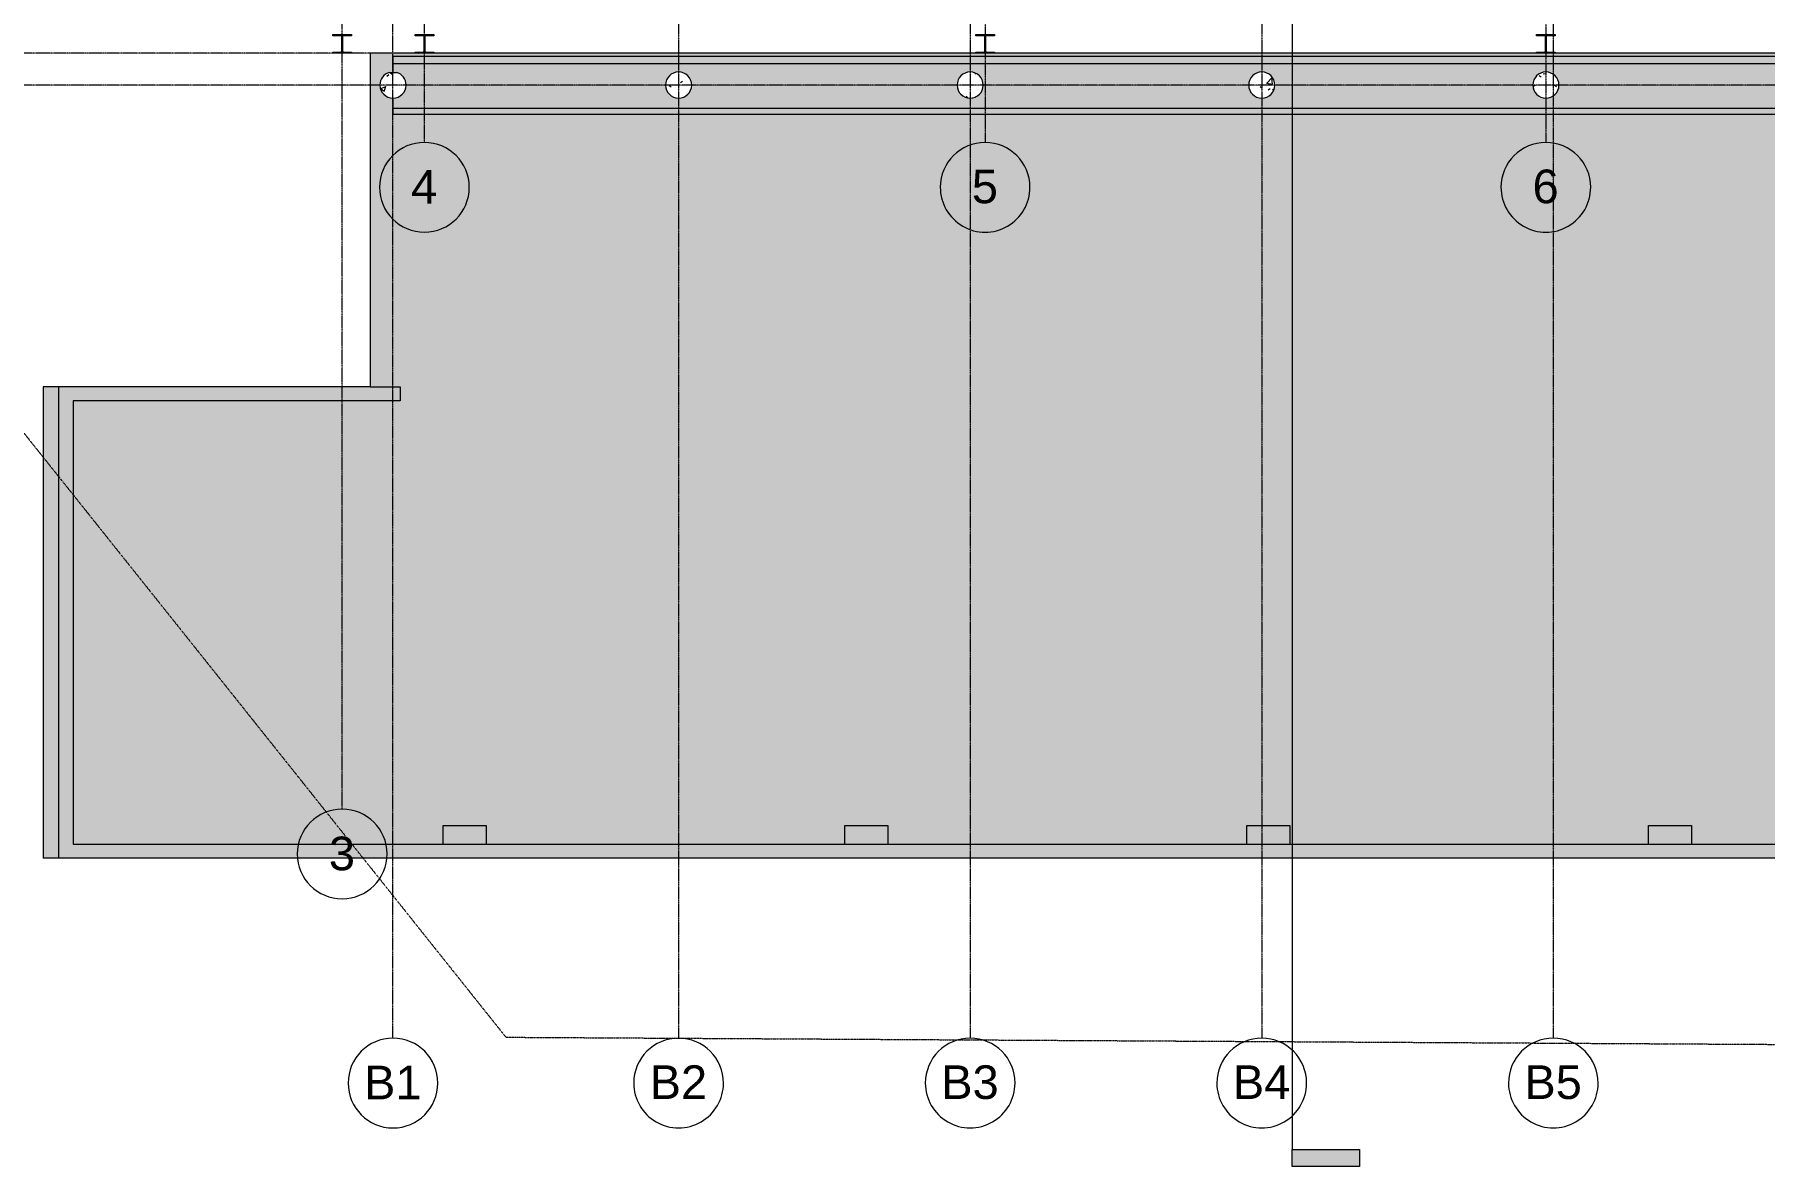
# Model space of a CAD drawing. Header units: inches. Extents: x -4182 to -1315, y 10161 to 12081.
# Drawn here: x -3222 to -2296, y 10222 to 10827 of the extents above; entities that cross this region are included whole.
import ezdxf

# ---------------------------------------------------------------- set-up
doc = ezdxf.new("R2010")
doc.units = ezdxf.units.IN
doc.header["$MEASUREMENT"] = 0
doc.linetypes.add('Double Dash 3_8_', pattern=[1, 0.375, -0.125, 0.125, -0.125, 0.125, -0.125])
doc.linetypes.add('Grid Line 1_2_', pattern=[0.875, 0.5, -0.125, 0.125, -0.125])
for name, color, linetype, lineweight in [('A-ROOF', 132, 'Continuous', 13), ('A-WALL', 113, 'Continuous', 13), ('C-PROP-LINE', 91, 'Double Dash 3_8_', 9), ('G-ANNO-SYMB', 111, 'Continuous', 9), ('S-BEAM', 12, 'Continuous', 13), ('S-COLS', 52, 'Continuous', 13), ('S-GRID', 1, 'Continuous', 9), ('S-GRID-IDEN', 1, 'Continuous', 9)]:
    doc.layers.add(name, color=color, linetype=linetype, lineweight=lineweight)
doc.styles.add('Arial', font='arial.ttf', dxfattribs={"height": 18})
pattern_1 = [(50, (0, 0), (27.5427, -2.40992), [2.88, -31.68]), (355, (0, 0), (-5.327844, 28.884266), [2.304, -25.344]), (100.451, (2.295, -0.2), (22.215316, 26.47393), [2.448, -26.924]), (46.184, (0, 7.68), (40.98187, -6.35642), [4.32, -47.52]), (96.636, (3.415, 7.15), (35.89075, 37.40619), [3.671, -40.386]), (351.184, (0, 7.68), (35.89097, 37.40622), [3.456, -38.016]), (21, (3.84, 5.76), (22.921036, -15.46073), [2.88, -31.68]), (326, (3.84, 5.76), (9.34353, 27.84574), [2.304, -25.344]), (71.451, (5.75, 4.472), (32.26477, 12.38442), [2.448, -26.924]), (37.5, (0, 0), (0.466855, 12.782707), [1.267, -23.77, 1.267, -24.461, -25.44]), (37.5, (0, 0), (0.466855, 12.782707), [-50.765, 1.267, -24.173]), (7.5, (0, 0), (10.10159, 15.14509), [1.267, -13.402, 1.267, -23.194, -9.696]), (7.5, (0, 0), (10.10159, 15.14509), [-39.13, 1.267, -8.429]), (327.5, (-8.563, 0), (20.499161, -0.86578), [1.267, -8.333, 1.267, -28.685, -39.744]), (327.5, (-8.563, 0), (20.499161, -0.86578), [-39.552, 1.267, -38.477]), (317.5, (-12.403, 0), (22.39478, 3.844288), [1.267, -11.213, 1.267, -18.624, -28.224]), (317.5, (-12.403, 0), (22.39478, 3.844288), [-32.371, 1.267, -26.957])]

# ---------------------------------------------------------------- blocks, each defined once
blk = doc.blocks.new('Concrete-Round-Column - 14_-1371888-STRUCTURAL SCHEMATIC  - 1ST FLOOR')
at = {"layer": 'S-COLS', "lineweight": 9}
h = blk.add_hatch(dxfattribs=at)
h.set_pattern_fill('FP_3', color=8, style=0, pattern_type=2)
h.set_pattern_definition([(50, (2877.203, -10800.395), (27.5427, -2.40992), [2.88, -31.68]), (355, (2877.203, -10800.395), (-5.327844, 28.884266), [2.304, -25.344]), (100.451, (2879.498, -10800.596), (22.215316, 26.47393), [2.448, -26.924]), (46.184, (2877.203, -10792.715), (40.98187, -6.35642), [4.32, -47.52]), (96.636, (2880.618, -10793.245), (35.89075, 37.40619), [3.671, -40.386]), (351.184, (2877.203, -10792.715), (35.89097, 37.40622), [3.456, -38.016]), (21, (2881.043, -10794.635), (22.921036, -15.46073), [2.88, -31.68]), (326, (2881.043, -10794.635), (9.34353, 27.84574), [2.304, -25.344]), (71.451, (2882.953, -10795.924), (32.26477, 12.38442), [2.448, -26.924]), (37.5, (2877.203, -10800.395), (0.466855, 12.782707), [1.267, -23.77, 1.267, -24.461, -25.44]), (37.5, (2877.203, -10800.395), (0.466855, 12.782707), [-50.765, 1.267, -24.173]), (7.5, (2877.203, -10800.395), (10.10159, 15.14509), [1.267, -13.402, 1.267, -23.194, -9.696]), (7.5, (2877.203, -10800.395), (10.10159, 15.14509), [-39.13, 1.267, -8.429]), (327.5, (2868.64, -10800.395), (20.499161, -0.86578), [1.267, -8.333, 1.267, -28.685, -39.744]), (327.5, (2868.64, -10800.395), (20.499161, -0.86578), [-39.552, 1.267, -38.477]), (317.5, (2864.8, -10800.395), (22.39478, 3.844288), [1.267, -11.213, 1.267, -18.624, -28.224]), (317.5, (2864.8, -10800.395), (22.39478, 3.844288), [-32.371, 1.267, -26.957])])
h.paths.add_polyline_path([(0, -7), (1.81, -6.76), (3.5, -6.06), (4.95, -4.95), (6.06, -3.5), (6.76, -1.81), (7, 0), (6.76, 1.81), (6.06, 3.5), (4.95, 4.95), (3.5, 6.06), (1.81, 6.76), (0, 7), (-1.81, 6.76), (-3.5, 6.06), (-4.95, 4.95), (-6.06, 3.5), (-6.76, 1.81), (-7, 0), (-6.76, -1.81), (-6.06, -3.5), (-4.95, -4.95), (-3.5, -6.06), (-1.81, -6.76)], flags=0)
for start, end in [(0, 180), (180, 0)]:
    blk.add_arc((0, 0), 7, start, end, dxfattribs=at)
blk = doc.blocks.new('Concrete-Round-Column - 14_-V1-STRUCTURAL SCHEMATIC  - 1ST FLOOR')
at = {"layer": 'S-COLS', "lineweight": 9}
h = blk.add_hatch(dxfattribs=at)
h.set_pattern_fill('FP_4', color=8, style=0, pattern_type=2)
h.set_pattern_definition([(50, (2721.203, -10800.395), (27.5427, -2.40992), [2.88, -31.68]), (355, (2721.203, -10800.395), (-5.327844, 28.884266), [2.304, -25.344]), (100.451, (2723.498, -10800.596), (22.215316, 26.47393), [2.448, -26.924]), (46.184, (2721.203, -10792.715), (40.98187, -6.35642), [4.32, -47.52]), (96.636, (2724.618, -10793.245), (35.89075, 37.40619), [3.671, -40.386]), (351.184, (2721.203, -10792.715), (35.89097, 37.40622), [3.456, -38.016]), (21, (2725.043, -10794.635), (22.921036, -15.46073), [2.88, -31.68]), (326, (2725.043, -10794.635), (9.34353, 27.84574), [2.304, -25.344]), (71.451, (2726.953, -10795.924), (32.26477, 12.38442), [2.448, -26.924]), (37.5, (2721.203, -10800.395), (0.466855, 12.782707), [1.267, -23.77, 1.267, -24.461, -25.44]), (37.5, (2721.203, -10800.395), (0.466855, 12.782707), [-50.765, 1.267, -24.173]), (7.5, (2721.203, -10800.395), (10.10159, 15.14509), [1.267, -13.402, 1.267, -23.194, -9.696]), (7.5, (2721.203, -10800.395), (10.10159, 15.14509), [-39.13, 1.267, -8.429]), (327.5, (2712.64, -10800.395), (20.499161, -0.86578), [1.267, -8.333, 1.267, -28.685, -39.744]), (327.5, (2712.64, -10800.395), (20.499161, -0.86578), [-39.552, 1.267, -38.477]), (317.5, (2708.8, -10800.395), (22.39478, 3.844288), [1.267, -11.213, 1.267, -18.624, -28.224]), (317.5, (2708.8, -10800.395), (22.39478, 3.844288), [-32.371, 1.267, -26.957])])
h.paths.add_polyline_path([(0, -7), (1.81, -6.76), (3.5, -6.06), (4.95, -4.95), (6.06, -3.5), (6.76, -1.81), (7, 0), (6.76, 1.81), (6.06, 3.5), (4.95, 4.95), (3.5, 6.06), (1.81, 6.76), (0, 7), (-1.81, 6.76), (-3.5, 6.06), (-4.95, 4.95), (-6.06, 3.5), (-6.76, 1.81), (-7, 0), (-6.76, -1.81), (-6.06, -3.5), (-4.95, -4.95), (-3.5, -6.06), (-1.81, -6.76)], flags=0)
for start, end in [(0, 180), (180, 0)]:
    blk.add_arc((0, 0), 7, start, end, dxfattribs=at)
blk = doc.blocks.new('Concrete-Round-Column - 14_-V2-STRUCTURAL SCHEMATIC  - 1ST FLOOR')
at = {"layer": 'S-COLS', "lineweight": 9}
h = blk.add_hatch(dxfattribs=at)
h.set_pattern_fill('FP_5', color=8, style=0, pattern_type=2)
h.set_pattern_definition([(50, (2565.203, -10800.395), (27.5427, -2.40992), [2.88, -31.68]), (355, (2565.203, -10800.395), (-5.327844, 28.884266), [2.304, -25.344]), (100.451, (2567.498, -10800.596), (22.215316, 26.47393), [2.448, -26.924]), (46.184, (2565.203, -10792.715), (40.98187, -6.35642), [4.32, -47.52]), (96.636, (2568.618, -10793.245), (35.89075, 37.40619), [3.671, -40.386]), (351.184, (2565.203, -10792.715), (35.89097, 37.40622), [3.456, -38.016]), (21, (2569.043, -10794.635), (22.921036, -15.46073), [2.88, -31.68]), (326, (2569.043, -10794.635), (9.34353, 27.84574), [2.304, -25.344]), (71.451, (2570.953, -10795.924), (32.26477, 12.38442), [2.448, -26.924]), (37.5, (2565.203, -10800.395), (0.466855, 12.782707), [1.267, -23.77, 1.267, -24.461, -25.44]), (37.5, (2565.203, -10800.395), (0.466855, 12.782707), [-50.765, 1.267, -24.173]), (7.5, (2565.203, -10800.395), (10.10159, 15.14509), [1.267, -13.402, 1.267, -23.194, -9.696]), (7.5, (2565.203, -10800.395), (10.10159, 15.14509), [-39.13, 1.267, -8.429]), (327.5, (2556.64, -10800.395), (20.499161, -0.86578), [1.267, -8.333, 1.267, -28.685, -39.744]), (327.5, (2556.64, -10800.395), (20.499161, -0.86578), [-39.552, 1.267, -38.477]), (317.5, (2552.8, -10800.395), (22.39478, 3.844288), [1.267, -11.213, 1.267, -18.624, -28.224]), (317.5, (2552.8, -10800.395), (22.39478, 3.844288), [-32.371, 1.267, -26.957])])
h.paths.add_polyline_path([(0, -7), (1.81, -6.76), (3.5, -6.06), (4.95, -4.95), (6.06, -3.5), (6.76, -1.81), (7, 0), (6.76, 1.81), (6.06, 3.5), (4.95, 4.95), (3.5, 6.06), (1.81, 6.76), (0, 7), (-1.81, 6.76), (-3.5, 6.06), (-4.95, 4.95), (-6.06, 3.5), (-6.76, 1.81), (-7, 0), (-6.76, -1.81), (-6.06, -3.5), (-4.95, -4.95), (-3.5, -6.06), (-1.81, -6.76)], flags=0)
for start, end in [(0, 180), (180, 0)]:
    blk.add_arc((0, 0), 7, start, end, dxfattribs=at)
blk = doc.blocks.new('Concrete-Round-Column - 14_-V3-STRUCTURAL SCHEMATIC  - 1ST FLOOR')
at = {"layer": 'S-COLS', "lineweight": 9}
h = blk.add_hatch(dxfattribs=at)
h.set_pattern_fill('FP_6', color=8, style=0, pattern_type=2)
h.set_pattern_definition([(50, (2413.203, -10800.395), (27.5427, -2.40992), [2.88, -31.68]), (355, (2413.203, -10800.395), (-5.327844, 28.884266), [2.304, -25.344]), (100.451, (2415.498, -10800.596), (22.215316, 26.47393), [2.448, -26.924]), (46.184, (2413.203, -10792.715), (40.98187, -6.35642), [4.32, -47.52]), (96.636, (2416.618, -10793.245), (35.89075, 37.40619), [3.671, -40.386]), (351.184, (2413.203, -10792.715), (35.89097, 37.40622), [3.456, -38.016]), (21, (2417.043, -10794.635), (22.921036, -15.46073), [2.88, -31.68]), (326, (2417.043, -10794.635), (9.34353, 27.84574), [2.304, -25.344]), (71.451, (2418.953, -10795.924), (32.26477, 12.38442), [2.448, -26.924]), (37.5, (2413.203, -10800.395), (0.466855, 12.782707), [1.267, -23.77, 1.267, -24.461, -25.44]), (37.5, (2413.203, -10800.395), (0.466855, 12.782707), [-50.765, 1.267, -24.173]), (7.5, (2413.203, -10800.395), (10.10159, 15.14509), [1.267, -13.402, 1.267, -23.194, -9.696]), (7.5, (2413.203, -10800.395), (10.10159, 15.14509), [-39.13, 1.267, -8.429]), (327.5, (2404.64, -10800.395), (20.499161, -0.86578), [1.267, -8.333, 1.267, -28.685, -39.744]), (327.5, (2404.64, -10800.395), (20.499161, -0.86578), [-39.552, 1.267, -38.477]), (317.5, (2400.8, -10800.395), (22.39478, 3.844288), [1.267, -11.213, 1.267, -18.624, -28.224]), (317.5, (2400.8, -10800.395), (22.39478, 3.844288), [-32.371, 1.267, -26.957])])
h.paths.add_polyline_path([(0, -7), (1.81, -6.76), (3.5, -6.06), (4.95, -4.95), (6.06, -3.5), (6.76, -1.81), (7, 0), (6.76, 1.81), (6.06, 3.5), (4.95, 4.95), (3.5, 6.06), (1.81, 6.76), (0, 7), (-1.81, 6.76), (-3.5, 6.06), (-4.95, 4.95), (-6.06, 3.5), (-6.76, 1.81), (-7, 0), (-6.76, -1.81), (-6.06, -3.5), (-4.95, -4.95), (-3.5, -6.06), (-1.81, -6.76)], flags=0)
for start, end in [(0, 180), (180, 0)]:
    blk.add_arc((0, 0), 7, start, end, dxfattribs=at)
blk = doc.blocks.new('Conc Beam - Conc Beam-1196117-STRUCTURAL SCHEMATIC  - 1ST FLOOR')
at = {"layer": 'S-BEAM', "lineweight": 9}
h = blk.add_hatch(dxfattribs=at)
h.set_pattern_fill('FP_9', color=8, style=0, pattern_type=2)
h.set_pattern_definition([(44.758, (0, 3279.66), (22.15961, -7.34292), [2.607, -28.678]), (355.836, (0, 3279.66), (-6.83797, 24.14325), [2.301, -25.314]), (102.5, (2.295, 3279.493), (21.4594, 25.43559), [2.051, -22.565]), (40.931, (0, 3286.05), (32.37163, -12.75546), [3.959, -43.548]), (97.959, (3.415, 3285.61), (35.42267, 34.47486), [3.064, -33.703]), (352.647, (0, 3286.05), (31.95207, 31.63183), [3.443, -37.878]), (17.713, (3.84, 3284.453), (18.38908, -14.311616), [2.823, -31.048]), (330.698, (3.84, 3284.453), (1.93451, 27.326606), [2.19, -24.094]), (68.037, (5.75, 3283.38), (30.08975, 4.91166), [2.082, -22.9]), (32.556, (0, 3279.66), (3.090443, 12.311615), [1.193, -22.373, 1.193, -23.024, -23.946]), (32.556, (0, 3279.66), (3.090443, 12.311615), [-47.783, 1.193, -22.753]), (6.251, (0, 3279.66), (11.189413, 12.720984), [1.264, -13.366, 1.264, -23.133, -9.671]), (6.251, (0, 3279.66), (11.189413, 12.720984), [-39.027, 1.264, -8.407]), (332.073, (-8.563, 3279.66), (17.844608, 0.68649), [1.21, -7.954, 1.21, -27.381, -37.938]), (332.073, (-8.563, 3279.66), (17.844608, 0.68649), [-37.754, 1.21, -36.728]), (322.677, (-12.403, 3279.66), (17.67092, 6.79927), [1.175, -10.396, 1.175, -17.267, -26.167]), (322.677, (-12.403, 3279.66), (17.67092, 6.79927), [-30.012, 1.175, -24.992])])
h.paths.add_polyline_path([(-1946.2, 10811.9), (-1946.2, 10815.9), (-3030.02, 10815.9), (-3030.02, 10811.9), (-1950.16, 10811.9)], flags=0)
h = blk.add_hatch(dxfattribs=at)
h.set_pattern_fill('FP_2', color=8, style=0, pattern_type=2)
h.set_pattern_definition(pattern_1)
h.paths.add_polyline_path([(-2117.39, 10787.9), (-1946.2, 10787.9), (-1946.2, 10794.57), (-1947.34, 10795.45), (-1948.45, 10796.9), (-1949.15, 10798.58), (-1949.39, 10800.4), (-1949.15, 10802.21), (-1948.45, 10803.9), (-1947.34, 10805.35), (-1946.2, 10806.22), (-1946.2, 10811.9), (-3030.02, 10811.9), (-3030.02, 10807.15), (-3028.16, 10807.15), (-3026.49, 10806.44), (-3025.05, 10805.33), (-3023.94, 10803.88), (-3023.25, 10802.2), (-3023.02, 10800.4), (-3023.25, 10798.58), (-3023.95, 10796.9), (-3025.07, 10795.45), (-3026.52, 10794.33), (-3028.2, 10793.63), (-3030.02, 10793.4), (-3030.02, 10787.9), (-2201.01, 10787.9)], flags=0)
h.paths.add_polyline_path([(-2721.2, 10793.4), (-2723.01, 10793.63), (-2724.7, 10794.33), (-2726.15, 10795.45), (-2727.27, 10796.9), (-2727.96, 10798.58), (-2728.2, 10800.4), (-2727.96, 10802.21), (-2727.27, 10803.9), (-2726.15, 10805.35), (-2724.7, 10806.46), (-2723.01, 10807.16), (-2721.2, 10807.4), (-2719.39, 10807.16), (-2717.7, 10806.46), (-2716.25, 10805.35), (-2715.14, 10803.9), (-2714.44, 10802.21), (-2714.2, 10800.4), (-2714.44, 10798.58), (-2715.14, 10796.9), (-2716.25, 10795.45), (-2717.7, 10794.33), (-2719.39, 10793.63)], flags=0)
h.paths.add_polyline_path([(-2413.2, 10793.4), (-2415.01, 10793.63), (-2416.7, 10794.33), (-2418.15, 10795.45), (-2419.27, 10796.9), (-2419.96, 10798.58), (-2420.2, 10800.4), (-2419.96, 10802.21), (-2419.27, 10803.9), (-2418.15, 10805.35), (-2416.7, 10806.46), (-2415.01, 10807.16), (-2413.2, 10807.4), (-2411.39, 10807.16), (-2409.7, 10806.46), (-2408.25, 10805.35), (-2407.14, 10803.9), (-2406.44, 10802.21), (-2406.2, 10800.4), (-2406.44, 10798.58), (-2407.14, 10796.9), (-2408.25, 10795.45), (-2409.7, 10794.33), (-2411.39, 10793.63)], flags=0)
h.paths.add_polyline_path([(-2097.2, 10793.4), (-2099.01, 10793.63), (-2100.7, 10794.33), (-2102.15, 10795.45), (-2103.27, 10796.9), (-2103.96, 10798.58), (-2104.2, 10800.4), (-2103.96, 10802.21), (-2103.27, 10803.9), (-2102.15, 10805.35), (-2100.7, 10806.46), (-2099.01, 10807.16), (-2097.2, 10807.4), (-2095.39, 10807.16), (-2093.7, 10806.46), (-2092.25, 10805.35), (-2091.14, 10803.9), (-2090.44, 10802.21), (-2090.2, 10800.4), (-2090.44, 10798.58), (-2091.14, 10796.9), (-2092.25, 10795.45), (-2093.7, 10794.33), (-2095.39, 10793.63)], flags=0)
h.paths.add_polyline_path([(-2565.2, 10793.4), (-2567.01, 10793.63), (-2568.7, 10794.33), (-2570.15, 10795.45), (-2571.27, 10796.9), (-2571.96, 10798.58), (-2572.2, 10800.4), (-2571.96, 10802.21), (-2571.27, 10803.9), (-2570.15, 10805.35), (-2568.7, 10806.46), (-2567.01, 10807.16), (-2565.2, 10807.4), (-2563.39, 10807.16), (-2561.7, 10806.46), (-2560.25, 10805.35), (-2559.14, 10803.9), (-2558.44, 10802.21), (-2558.2, 10800.4), (-2558.44, 10798.58), (-2559.14, 10796.9), (-2560.25, 10795.45), (-2561.7, 10794.33), (-2563.39, 10793.63)], flags=0)
h.paths.add_polyline_path([(-2877.2, 10793.4), (-2879.01, 10793.63), (-2880.7, 10794.33), (-2882.15, 10795.45), (-2883.27, 10796.9), (-2883.96, 10798.58), (-2884.2, 10800.4), (-2883.96, 10802.21), (-2883.27, 10803.9), (-2882.15, 10805.35), (-2880.7, 10806.46), (-2879.01, 10807.16), (-2877.2, 10807.4), (-2875.39, 10807.16), (-2873.7, 10806.46), (-2872.25, 10805.35), (-2871.14, 10803.9), (-2870.44, 10802.21), (-2870.2, 10800.4), (-2870.44, 10798.58), (-2871.14, 10796.9), (-2872.25, 10795.45), (-2873.7, 10794.33), (-2875.39, 10793.63)], flags=0)
h.paths.add_polyline_path([(-2253.2, 10793.4), (-2255.01, 10793.63), (-2256.7, 10794.33), (-2258.15, 10795.45), (-2259.27, 10796.9), (-2259.96, 10798.58), (-2260.2, 10800.4), (-2259.96, 10802.21), (-2259.27, 10803.9), (-2258.15, 10805.35), (-2256.7, 10806.46), (-2255.01, 10807.16), (-2253.2, 10807.4), (-2251.39, 10807.16), (-2249.7, 10806.46), (-2248.25, 10805.35), (-2247.14, 10803.9), (-2246.44, 10802.21), (-2246.2, 10800.4), (-2246.44, 10798.58), (-2247.14, 10796.9), (-2248.25, 10795.45), (-2249.7, 10794.33), (-2251.39, 10793.63)], flags=0)
h = blk.add_hatch(dxfattribs=at)
h.set_pattern_fill('FP_10', color=8, style=0, pattern_type=2)
h.set_pattern_definition([(44.758, (0, 3366.43), (22.15961, -7.34292), [2.607, -28.678]), (355.836, (0, 3366.43), (-6.83797, 24.14325), [2.301, -25.314]), (102.5, (2.295, 3366.262), (21.4594, 25.43559), [2.051, -22.565]), (40.931, (0, 3372.82), (32.37163, -12.75546), [3.959, -43.548]), (97.959, (3.415, 3372.38), (35.42267, 34.47486), [3.064, -33.703]), (352.647, (0, 3372.82), (31.95207, 31.63183), [3.443, -37.878]), (17.713, (3.84, 3371.222), (18.38908, -14.311616), [2.823, -31.048]), (330.698, (3.84, 3371.222), (1.93451, 27.326606), [2.19, -24.094]), (68.037, (5.75, 3370.15), (30.08975, 4.91166), [2.082, -22.9]), (32.556, (0, 3366.429), (3.090443, 12.311615), [1.193, -22.373, 1.193, -23.024, -23.946]), (32.556, (0, 3366.429), (3.090443, 12.311615), [-47.783, 1.193, -22.753]), (6.251, (0, 3366.429), (11.189413, 12.720984), [1.264, -13.366, 1.264, -23.133, -9.671]), (6.251, (0, 3366.429), (11.189413, 12.720984), [-39.027, 1.264, -8.407]), (332.073, (-8.563, 3366.429), (17.844608, 0.68649), [1.21, -7.954, 1.21, -27.381, -37.938]), (332.073, (-8.563, 3366.429), (17.844608, 0.68649), [-37.754, 1.21, -36.728]), (322.677, (-12.403, 3366.429), (17.67092, 6.79927), [1.175, -10.396, 1.175, -17.267, -26.167]), (322.677, (-12.403, 3366.429), (17.67092, 6.79927), [-30.012, 1.175, -24.992])])
h.paths.add_polyline_path([(-3030.02, 10784.9), (-1946.2, 10784.9), (-1946.2, 10787.9), (-3030.02, 10787.9), (-3030.02, 10784.99)], flags=0)
for p, q in [((-3030.02, 10815.9), (-3030.02, 10811.9)), ((-3030.02, 10815.9), (-1946.2, 10815.9)), ((-3030.02, 10811.9), (-3030.02, 10807.15)), ((-3030.02, 10811.9), (-1946.2, 10811.9)), ((-1946.2, 10815.9), (-1943.16, 10815.9)), ((-1946.2, 10811.9), (-1943.16, 10811.9)), ((-1943.16, 10811.9), (-1943.16, 10815.9)), ((-1943.16, 10807.29), (-1943.16, 10811.9)), ((-3030.02, 10793.4), (-3030.02, 10787.9)), ((-1943.16, 10788.46), (-1943.16, 10793.5)), ((-3030.02, 10787.9), (-3030.02, 10784.9)), ((-1946.2, 10787.9), (-3030.02, 10787.9)), ((-3030.02, 10784.9), (-1946.2, 10784.9)), ((-1943.16, 10787.9), (-1946.2, 10787.9)), ((-1946.2, 10784.9), (-1943.16, 10784.9)), ((-1943.16, 10787.9), (-1943.16, 10788.46)), ((-1943.16, 10784.9), (-1943.16, 10787.9))]:
    blk.add_line(p, q, dxfattribs=at)
blk = doc.blocks.new('W-Wide Flange-Column - W10X49-V17-STRUCTURAL SCHEMATIC  - 1ST FLOOR')
at = {"layer": 'S-COLS', "lineweight": 9}
h = blk.add_hatch(dxfattribs=at)
h.set_pattern_fill('FP_14', color=256, style=0, pattern_type=2)
h.set_pattern_definition([(45, (3057.203, -10822.386), (-9.503515, 9.503515), []), (45, (3057.203, -10807.986), (-9.503515, 9.503515), [])])
h.paths.add_polyline_path([(-0.87, -4.99), (5, -4.99), (5, -4.43), (0.86, -4.43), (0.37, -4.23), (0.17, -3.74), (0.17, 3.74), (0.37, 4.23), (0.86, 4.43), (5, 4.43), (5, 4.99), (-5, 4.99), (-5, 4.43), (-0.86, 4.43), (-0.37, 4.23), (-0.17, 3.74), (-0.17, -3.74), (-0.37, -4.23), (-0.87, -4.43), (-5, -4.43), (-5, -4.99), (-3.24, -4.99)], flags=0)
for p, q in [((-5, 4.99), (5, 4.99)), ((-5, 4.43), (-5, 4.99)), ((-0.86, 4.43), (-5, 4.43)), ((-0.17, -3.74), (-0.17, 3.74)), ((0.17, 3.74), (0.17, -3.74)), ((5, 4.43), (0.86, 4.43)), ((5, 4.99), (5, 4.43)), ((-5, -4.99), (-5, -4.43)), ((-5, -4.43), (-0.86, -4.43)), ((5, -4.99), (-5, -4.99)), ((0.86, -4.43), (5, -4.43)), ((5, -4.43), (5, -4.99))]:
    blk.add_line(p, q, dxfattribs=at)
for centre, start, end in [((-0.86, 3.74), 360, 90), ((0.86, 3.74), 90, 180), ((-0.86, -3.74), 270, 0), ((0.86, -3.74), 180, 270)]:
    blk.add_arc(centre, 0.691, start, end, dxfattribs=at)
blk = doc.blocks.new('W-Wide Flange-Column - W10X49-V20-STRUCTURAL SCHEMATIC  - 1ST FLOOR')
at = {"layer": 'S-COLS', "lineweight": 9}
h = blk.add_hatch(dxfattribs=at)
h.set_pattern_fill('FP_19', color=256, style=0, pattern_type=2)
h.set_pattern_definition([(45, (2713.203, -10822.386), (-9.503515, 9.503515), []), (45, (2713.203, -10807.986), (-9.503515, 9.503515), [])])
h.paths.add_polyline_path([(5, -4.99), (5, -4.43), (0.86, -4.43), (0.37, -4.23), (0.17, -3.74), (0.17, 3.74), (0.37, 4.23), (0.86, 4.43), (5, 4.43), (5, 4.99), (-5, 4.99), (-5, 4.43), (-0.86, 4.43), (-0.37, 4.23), (-0.17, 3.74), (-0.17, -3.74), (-0.37, -4.23), (-0.86, -4.43), (-5, -4.43), (-5, -4.99)], flags=0)
for p, q in [((-5, 4.99), (5, 4.99)), ((-5, 4.43), (-5, 4.99)), ((-0.86, 4.43), (-5, 4.43)), ((-0.17, -3.74), (-0.17, 3.74)), ((0.17, 3.74), (0.17, -3.74)), ((5, 4.43), (0.86, 4.43)), ((5, 4.99), (5, 4.43)), ((-5, -4.99), (-5, -4.43)), ((-5, -4.43), (-0.86, -4.43)), ((5, -4.99), (-5, -4.99)), ((0.86, -4.43), (5, -4.43)), ((5, -4.43), (5, -4.99))]:
    blk.add_line(p, q, dxfattribs=at)
for centre, start, end in [((-0.86, 3.74), 360, 90), ((0.86, 3.74), 90, 180), ((-0.86, -3.74), 270, 0), ((0.86, -3.74), 180, 270)]:
    blk.add_arc(centre, 0.691, start, end, dxfattribs=at)
blk = doc.blocks.new('W-Wide Flange-Column - W10X49-V21-STRUCTURAL SCHEMATIC  - 1ST FLOOR')
at = {"layer": 'S-COLS', "lineweight": 9}
h = blk.add_hatch(dxfattribs=at)
h.set_pattern_fill('FP_21', color=256, style=0, pattern_type=2)
h.set_pattern_definition([(45, (2413.203, -10822.386), (-9.503515, 9.503515), []), (45, (2413.203, -10807.986), (-9.503515, 9.503515), [])])
h.paths.add_polyline_path([(3.24, -4.99), (5, -4.99), (5, -4.43), (0.86, -4.43), (0.37, -4.23), (0.17, -3.74), (0.17, 3.74), (0.37, 4.23), (0.86, 4.43), (5, 4.43), (5, 4.99), (-5, 4.99), (-5, 4.43), (-0.86, 4.43), (-0.37, 4.23), (-0.17, 3.74), (-0.17, -3.74), (-0.37, -4.23), (-0.86, -4.43), (-5, -4.43), (-5, -4.99), (3.15, -4.99)], flags=0)
for p, q in [((-5, 4.99), (5, 4.99)), ((-5, 4.43), (-5, 4.99)), ((-0.86, 4.43), (-5, 4.43)), ((-0.17, -3.74), (-0.17, 3.74)), ((0.17, 3.74), (0.17, -3.74)), ((5, 4.43), (0.86, 4.43)), ((5, 4.99), (5, 4.43)), ((-5, -4.99), (-5, -4.43)), ((-5, -4.43), (-0.86, -4.43)), ((5, -4.99), (-5, -4.99)), ((0.86, -4.43), (5, -4.43)), ((5, -4.43), (5, -4.99))]:
    blk.add_line(p, q, dxfattribs=at)
for centre, start, end in [((-0.86, 3.74), 360, 90), ((0.86, 3.74), 90, 180), ((-0.86, -3.74), 270, 0), ((0.86, -3.74), 180, 270)]:
    blk.add_arc(centre, 0.691, start, end, dxfattribs=at)
blk = doc.blocks.new('W-Wide Flange-Column - W10X49-V31-STRUCTURAL SCHEMATIC  - 1ST FLOOR')
at = {"layer": 'S-COLS', "lineweight": 9}
h = blk.add_hatch(dxfattribs=at)
h.set_pattern_fill('FP_29', color=256, style=0, pattern_type=2)
h.set_pattern_definition([(45, (3013.203, -10822.386), (-9.503515, 9.503515), []), (45, (3013.203, -10807.986), (-9.503515, 9.503515), [])])
h.paths.add_polyline_path([(5, -4.99), (5, -4.43), (0.86, -4.43), (0.37, -4.23), (0.17, -3.74), (0.17, 3.74), (0.37, 4.23), (0.86, 4.43), (5, 4.43), (5, 4.99), (-5, 4.99), (-5, 4.43), (-0.86, 4.43), (-0.37, 4.23), (-0.17, 3.74), (-0.17, -3.74), (-0.37, -4.23), (-0.86, -4.43), (-5, -4.43), (-5, -4.99), (-3.07, -4.99)], flags=0)
for p, q in [((-5, 4.99), (5, 4.99)), ((-5, 4.43), (-5, 4.99)), ((-0.86, 4.43), (-5, 4.43)), ((-0.17, -3.74), (-0.17, 3.74)), ((0.17, 3.74), (0.17, -3.74)), ((5, 4.43), (0.86, 4.43)), ((5, 4.99), (5, 4.43)), ((-5, -4.99), (-5, -4.43)), ((-5, -4.43), (-0.86, -4.43)), ((5, -4.99), (-5, -4.99)), ((0.86, -4.43), (5, -4.43)), ((5, -4.43), (5, -4.99))]:
    blk.add_line(p, q, dxfattribs=at)
for centre, start, end in [((-0.86, 3.74), 360, 90), ((0.86, 3.74), 90, 180), ((-0.86, -3.74), 270, 0), ((0.86, -3.74), 180, 270)]:
    blk.add_arc(centre, 0.691, start, end, dxfattribs=at)
blk = doc.blocks.new('Family - ___-1442676-STRUCTURAL SCHEMATIC  - 1ST FLOOR')
at = {"layer": 'C-PROP-LINE'}
for p, q in [((-4124.19, 11738), (-2969.59, 10291.07)), ((-2969.59, 10291.07), (-1448.46, 10282.5))]:
    blk.add_line(p, q, dxfattribs=at)
blk = doc.blocks.new('Grid - Grid Head - Circle-50561-STRUCTURAL SCHEMATIC  - 1ST FLOOR')
at = {"layer": 'S-GRID-IDEN'}
for start, end in [(360, 180), (180, 360)]:
    blk.add_arc((0, 0), 0.25, start, end, dxfattribs=at)
blk = doc.blocks.new('Section - 3_32_ x 3_8_-54337-STRUCTURAL SCHEMATIC  - 1ST FLOOR')
at = {"layer": 'G-ANNO-SYMB'}
blk.add_hatch(color=256, dxfattribs=at).paths.add_polyline_path([(0, 0.375), (0, 0), (-0.09375, 0), (-0.09375, 0.375)], flags=0)
for p, q in [((0, 0.375), (-0.09375, 0.375)), ((-0.09375, 0.375), (-0.09375, 0)), ((0, 0), (0, 0.375)), ((-0.09375, 0), (0, 0))]:
    blk.add_line(p, q, dxfattribs=at)

msp = doc.modelspace()

# ---------------------------------------------------------------- hatches: boundary and pattern name
at = {"layer": 'A-ROOF', "transparency": 33554534}
for color, points in [(256, [(-3037.1736, 10800.39539), (-3037.01575, 10800.39539), (-3036.7795, 10802.19865), (-3036.07793, 10803.89167), (-3034.9655, 10805.34088), (-3033.54609, 10806.43995), (-3031.82749, 10807.14539), (-3030.01575, 10807.14539), (-3030.01575, 10815.89539), (-1946.20325, 10815.89539), (-1946.20325, 10817.39539), (-3042.20325, 10817.39539), (-3042.20325, 10800.39539)]), (7, [(-3208.82825, 10386.77039), (-3201.20325, 10394.39539), (-3201.20325, 10631.39539), (-3208.82825, 10639.02039), (-3208.82825, 10394.39539)])]:
    msp.add_hatch(color=color, dxfattribs=at).paths.add_polyline_path(points, flags=0)
h = msp.add_hatch(color=7, dxfattribs=at)
h.paths.add_polyline_path([(-3217.20325, 10386.77039), (-3208.82825, 10386.77039), (-3208.82825, 10639.02039), (-3217.20325, 10639.02039), (-3217.20325, 10394.39539)], flags=0)
h.paths.add_polyline_path([(-2788.20325, 10394.39539), (-2788.20325, 10404.39539), (-2765.20325, 10404.39539), (-2765.20325, 10394.39539), (-2573.20325, 10394.39539), (-2573.20325, 10404.39539), (-2550.20325, 10404.39539), (-2550.20325, 10394.39539), (-2358.20325, 10394.39539), (-2358.20325, 10404.39539), (-2335.20325, 10404.39539), (-2335.20325, 10394.39539), (-2143.20325, 10394.39539), (-2143.20325, 10404.39539), (-2120.20325, 10404.39539), (-2120.20325, 10394.39539), (-1946.20325, 10394.39539), (-1946.20325, 10784.89539), (-3030.01575, 10784.89539), (-3030.01575, 10793.39539), (-3031.8698, 10793.65144), (-3033.51575, 10794.33321), (-3034.98407, 10795.46984), (-3036.07793, 10796.89539), (-3036.77723, 10798.58366), (-3037.01575, 10800.39539), (-3042.20325, 10800.39539), (-3042.20325, 10639.02039), (-3026.20325, 10639.02039), (-3026.20325, 10631.39539), (-3201.20325, 10631.39539), (-3201.20325, 10394.39539), (-3003.20325, 10394.39539), (-3003.20325, 10404.39539), (-2980.20325, 10404.39539), (-2980.20325, 10394.39539)], flags=0)
h = msp.add_hatch(color=7, dxfattribs=at)
h.paths.add_polyline_path([(-3208.82825, 10386.77039), (-1938.57825, 10386.77039), (-1938.57825, 10705.64539), (-1946.20325, 10705.64539), (-1946.20325, 10394.39539), (-2120.20325, 10394.39539), (-2120.20325, 10404.39539), (-2143.20325, 10404.39539), (-2143.20325, 10394.39539), (-2335.20325, 10394.39539), (-2335.20325, 10404.39539), (-2358.20325, 10404.39539), (-2358.20325, 10394.39539), (-2550.20325, 10394.39539), (-2550.20325, 10404.39539), (-2573.20325, 10404.39539), (-2573.20325, 10394.39539), (-2765.20325, 10394.39539), (-2765.20325, 10404.39539), (-2788.20325, 10404.39539), (-2788.20325, 10394.39539), (-2980.20325, 10394.39539), (-2980.20325, 10404.39539), (-3003.20325, 10404.39539), (-3003.20325, 10394.39539), (-3201.20325, 10394.39539), (-3201.42698, 10394.17166)], flags=0)
h.paths.add_polyline_path([(-3047.0095, 10631.39539), (-3026.20325, 10631.39539), (-3026.20325, 10639.02039), (-3208.82825, 10639.02039), (-3201.20325, 10631.39539)], flags=0)
h.paths.add_polyline_path([(-1943.1585, 10751.64539), (-1938.57825, 10751.64539), (-1938.57825, 10788.45789), (-1943.1585, 10788.45789), (-1943.1585, 10784.89539), (-1946.20325, 10784.89539), (-1946.20325, 10751.64539)], flags=0)
at = {"layer": 'S-COLS', "lineweight": 9}
h = msp.add_hatch(dxfattribs=at)
h.set_pattern_fill('FP_2', color=8, style=0, pattern_type=2)
h.set_pattern_definition(pattern_1)
h.paths.add_polyline_path([(-3030.01575, 10793.39539), (-3028.1617, 10793.65144), (-3026.51575, 10794.33321), (-3025.04744, 10795.46984), (-3023.95358, 10796.89539), (-3023.25427, 10798.58366), (-3023.01575, 10800.39539), (-3023.25201, 10802.19865), (-3023.95358, 10803.89167), (-3025.04744, 10805.3265), (-3026.48542, 10806.43995), (-3028.1617, 10807.14539), (-3031.8698, 10807.14539), (-3033.54609, 10806.43995), (-3034.98407, 10805.3265), (-3036.08668, 10803.88019), (-3036.7795, 10802.19865), (-3037.01575, 10800.39539), (-3036.77723, 10798.58366), (-3036.07793, 10796.89539), (-3034.9655, 10795.44564), (-3033.51575, 10794.33321), (-3031.82749, 10793.63391)], flags=0)

# ---------------------------------------------------------------- linework, layer by layer
at = {"layer": 'A-ROOF', "lineweight": 9}
for p, q in [((-3042.20325, 10817.39539), (-3042.20325, 10639.02039)), ((-1938.57825, 10817.39539), (-3042.20325, 10817.39539)), ((-3037.01575, 10800.39539), (-3042.20325, 10800.39539)), ((-3217.20325, 10639.02039), (-3217.20325, 10386.77039)), ((-3042.20325, 10639.02039), (-3217.20325, 10639.02039)), ((-3208.82825, 10386.77039), (-3217.20325, 10386.77039))]:
    msp.add_line(p, q, dxfattribs=at)
at = {"layer": 'A-WALL', "lineweight": 9}
for p, q in [((-3208.82825, 10386.77039), (-3208.82825, 10639.02039)), ((-3042.20325, 10639.02039), (-3026.20325, 10639.02039)), ((-3026.20325, 10639.02039), (-3026.20325, 10631.39539)), ((-3201.20325, 10631.39539), (-3201.20325, 10394.39539)), ((-3026.20325, 10631.39539), (-3201.20325, 10631.39539)), ((-3003.20325, 10394.39539), (-3003.20325, 10404.39539)), ((-3003.20325, 10404.39539), (-2980.20325, 10404.39539)), ((-2980.20325, 10404.39539), (-2980.20325, 10394.39539)), ((-2788.20325, 10394.39539), (-2788.20325, 10404.39539)), ((-2788.20325, 10404.39539), (-2765.20325, 10404.39539)), ((-2765.20325, 10404.39539), (-2765.20325, 10394.39539)), ((-2573.20325, 10394.39539), (-2573.20325, 10404.39539)), ((-2573.20325, 10404.39539), (-2550.20325, 10404.39539)), ((-2550.20325, 10404.39539), (-2550.20325, 10394.39539)), ((-2358.20325, 10394.39539), (-2358.20325, 10404.39539)), ((-2358.20325, 10404.39539), (-2335.20325, 10404.39539)), ((-2335.20325, 10404.39539), (-2335.20325, 10394.39539)), ((-3201.20325, 10394.39539), (-1946.20325, 10394.39539)), ((-1938.57825, 10386.77039), (-3208.82825, 10386.77039))]:
    msp.add_line(p, q, dxfattribs=at)
at = {"layer": 'G-ANNO-SYMB'}
msp.add_line((-2548.89173, 11973.15481), (-2548.89173, 10230.97392), dxfattribs=at)
at = {"layer": 'S-COLS', "lineweight": 9}
msp.add_line((-3031.8698, 10807.14539), (-3028.1617, 10807.14539), dxfattribs=at)
for start, end in [(105.35888558, 180), (0, 74.64111442), (180, 0)]:
    msp.add_arc((-3030.01575, 10800.39539), 7, start, end, dxfattribs=at)
at = {"layer": 'S-GRID', "linetype": 'Grid Line 1_2_'}
for p, q in [((-2713.20325, 11973.42375), (-2713.20325, 10769.69706)), ((-2413.20325, 11973.42375), (-2413.20325, 10769.69706)), ((-3057.20325, 10413.09146), (-3057.20325, 11916.7122)), ((-3013.20325, 10769.69706), (-3013.20325, 11888.03697)), ((-3030.01575, 10290.55287), (-3030.01575, 10889.35479)), ((-2877.20325, 10889.35479), (-2877.20325, 10290.55287)), ((-2721.20325, 10889.35479), (-2721.20325, 10290.55287)), ((-2565.20325, 10889.35479), (-2565.20325, 10290.55287)), ((-2409.20325, 10889.35479), (-2409.20325, 10290.55287)), ((-1362.80331, 10817.39539), (-3750.49332, 10817.39539)), ((-1362.80331, 10800.39539), (-3886.22241, 10800.39539))]:
    msp.add_line(p, q, dxfattribs=at)

# ---------------------------------------------------------------- block references
at = {"layer": 'C-PROP-LINE'}
msp.add_blockref('Family - ___-1442676-STRUCTURAL SCHEMATIC  - 1ST FLOOR', (0, 0), dxfattribs=at)
at = {"layer": 'G-ANNO-SYMB', "extrusion": (0, 0, -1), "xscale": 95.99999999999994, "yscale": 95.99999999999994, "zscale": 95.99999999999994, "rotation": 90.0000000000006}
msp.add_blockref('Section - 3_32_ x 3_8_-54337-STRUCTURAL SCHEMATIC  - 1ST FLOOR', (2548.89173, 10230.97392), dxfattribs=at)
at = {"layer": 'S-BEAM', "lineweight": 9}
msp.add_blockref('Conc Beam - Conc Beam-1196117-STRUCTURAL SCHEMATIC  - 1ST FLOOR', (0, 0), dxfattribs=at)
at = {"layer": 'S-COLS', "lineweight": 9}
for name, p in [('W-Wide Flange-Column - W10X49-V17-STRUCTURAL SCHEMATIC  - 1ST FLOOR', (-3057.20325, 10822.38562)), ('W-Wide Flange-Column - W10X49-V31-STRUCTURAL SCHEMATIC  - 1ST FLOOR', (-3013.20325, 10822.38562)), ('W-Wide Flange-Column - W10X49-V20-STRUCTURAL SCHEMATIC  - 1ST FLOOR', (-2713.20325, 10822.38562)), ('W-Wide Flange-Column - W10X49-V21-STRUCTURAL SCHEMATIC  - 1ST FLOOR', (-2413.20325, 10822.38562)), ('Concrete-Round-Column - 14_-1371888-STRUCTURAL SCHEMATIC  - 1ST FLOOR', (-2877.20325, 10800.39539)), ('Concrete-Round-Column - 14_-V1-STRUCTURAL SCHEMATIC  - 1ST FLOOR', (-2721.20325, 10800.39539)), ('Concrete-Round-Column - 14_-V2-STRUCTURAL SCHEMATIC  - 1ST FLOOR', (-2565.20325, 10800.39539)), ('Concrete-Round-Column - 14_-V3-STRUCTURAL SCHEMATIC  - 1ST FLOOR', (-2413.20325, 10800.39539))]:
    msp.add_blockref(name, p, dxfattribs=at)
at = {"layer": 'S-GRID-IDEN', "xscale": 95.99999999999994, "yscale": 95.99999999999994, "zscale": 95.99999999999994}
for p in [(-3013.20325, 10745.69706), (-3057.20325, 10389.09146), (-3030.01575, 10266.55287)]:
    msp.add_blockref('Grid - Grid Head - Circle-50561-STRUCTURAL SCHEMATIC  - 1ST FLOOR', p, dxfattribs=at)
at = {"layer": 'S-GRID-IDEN', "xscale": 95.99999999999994, "yscale": 95.99999999999994, "zscale": 95.99999999999994, "rotation": 180}
for p in [(-2713.20325, 10745.69706), (-2413.20325, 10745.69706), (-2877.20325, 10266.55287), (-2721.20325, 10266.55287), (-2565.20325, 10266.55287), (-2409.20325, 10266.55287)]:
    msp.add_blockref('Grid - Grid Head - Circle-50561-STRUCTURAL SCHEMATIC  - 1ST FLOOR', p, dxfattribs=at)

# ---------------------------------------------------------------- texts
at = {"layer": 'S-GRID-IDEN', "char_height": 18, "attachment_point": 1, "style": 'Arial'}
for s, insert, width in [('4', (-3020.33228, 10754.985), 16.968), ('5', (-2720.32305, 10755.17998), 16.968), ('6', (-2420.32305, 10755.17998), 16.968), ('3', (-3064.33228, 10398.3794), 16.968), ('B1', (-3045.51643, 10275.84081), 37.269), ('B2', (-2892.6947, 10276.03579), 37.269), ('B3', (-2736.6947, 10276.03579), 37.269), ('B4', (-2580.6947, 10276.03579), 37.269), ('B5', (-2424.6947, 10276.03579), 37.269)]:
    msp.add_mtext(s, dxfattribs=dict(at, insert=insert, width=width))

doc.saveas('drawing.dxf')
